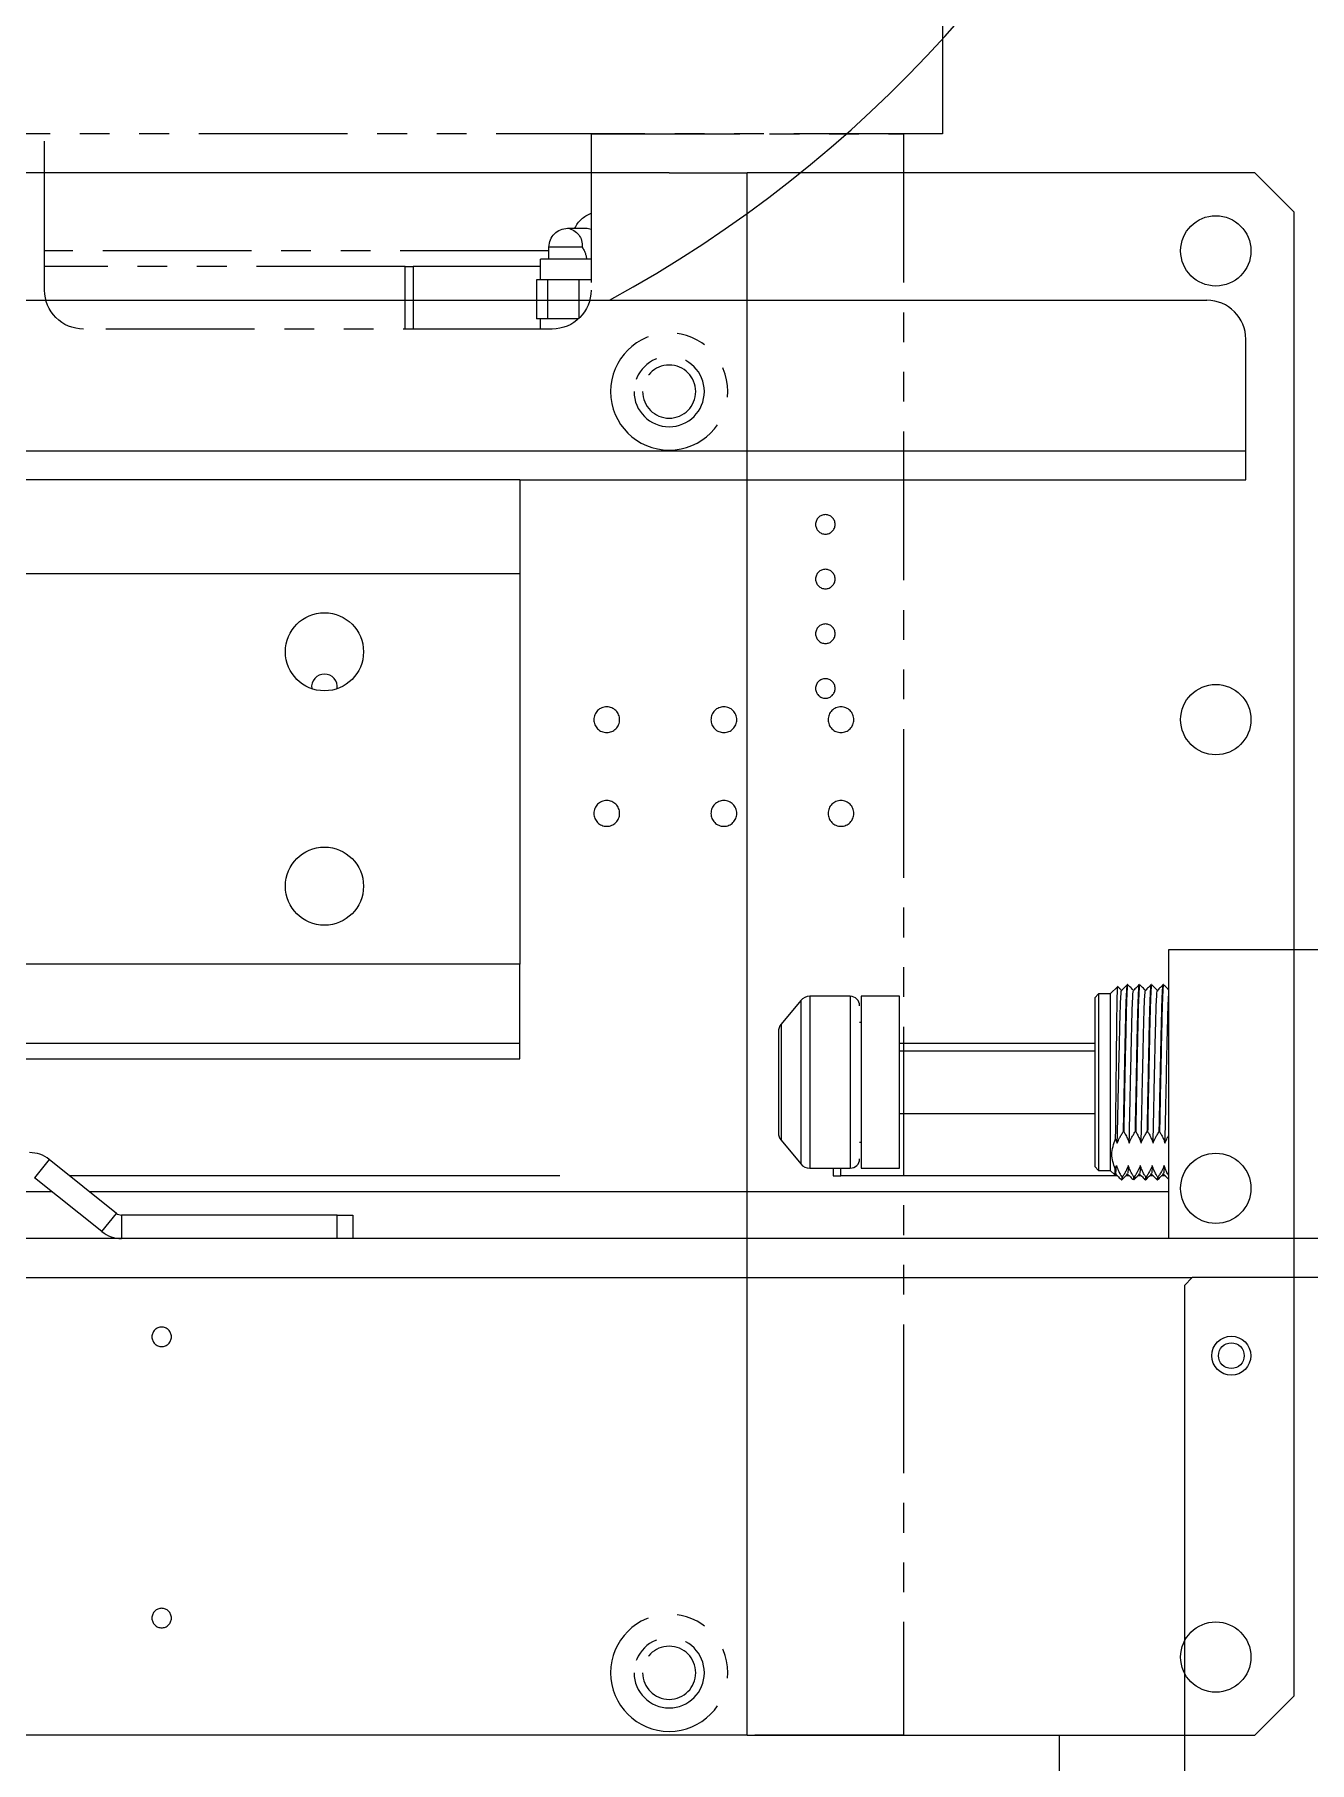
# Model space of a CAD drawing. Extents: x 500 to 100500, y -14500 to 21140.
# Drawn here: x 8665.2 to 8828.5, y -6521.5 to -6300.3 of the extents above; entities that cross this region are included whole.
import ezdxf

# ---------------------------------------------------------------- set-up
doc = ezdxf.new("R2010")
doc.units = 0
doc.linetypes.add('PHANTOM', pattern=[12.7, 6.35, -1.27, 1.27, -1.27, 1.27, -1.27])
doc.linetypes.add('SLD-Solid', pattern=[0])
doc.layers.get('0').update_dxf_attribs({"linetype": 'CONTINUOUS'})
doc.layers.add('D', color=7, linetype='CONTINUOUS')
doc.layers.add('MODEL', color=7, linetype='SLD-Solid', lineweight=15)

# ---------------------------------------------------------------- blocks, each defined once
blk = doc.blocks.new('KASDADS')
at = {"layer": 'MODEL', "color": 4}
for p, q in [((-51602.52, -66286.79, 21.36), (-51051.16, -66286.79, 21.36)), ((-51046.16, -66306.05, 21.36), (-51046.16, -66291.79, 21.36)), ((-51588.56, -66306.05, 21.36), (-51046.16, -66306.05, 21.36)), ((-51046.16, -66309.79, 21.36), (-51046.16, -66306.05, 21.36)), ((-51139.16, -66309.79, 21.36), (-51239.16, -66309.79, 21.36)), ((-51139.16, -66309.79, 21.36), (-51139.16, -66321.79, 21.36)), ((-51139.16, -66309.79, 21.36), (-51046.16, -66309.79, 21.36)), ((-51139.16, -66321.79, 21.36), (-51239.16, -66321.79, 21.36)), ((-51139.16, -66321.79, 21.36), (-51139.16, -66371.79, 21.36)), ((-51056.02, -66406.89, 21.36), (-51056.02, -66369.89, 21.36)), ((-51056.02, -66369.89, 21.36), (-51006.02, -66369.89, 21.36)), ((-51139.16, -66371.79, 21.36), (-51239.16, -66371.79, 21.36)), ((-51139.16, -66383.89, 21.36), (-51139.16, -66371.79, 21.36)), ((-51065.02, -66375.59, 21.36), (-51065.52, -66376.09, 21.36)), ((-51063.52, -66375.59, 21.36), (-51065.02, -66375.59, 21.36)), ((-51065.02, -66375.59, 21.36), (-51065.02, -66395.96, 21.36)), ((-51062.57, -66374.65, 21.36), (-51063.52, -66375.59, 21.36)), ((-51063.52, -66375.59, 21.36), (-51063.52, -66395.96, 21.36)), ((-51061.29, -66374.39, 21.36), (-51061.32, -66374.39, 21.36)), ((-51059.76, -66374.39, 21.36), (-51059.8, -66374.39, 21.36)), ((-51058.23, -66374.39, 21.36), (-51058.27, -66374.39, 21.36)), ((-51056.71, -66374.39, 21.36), (-51056.74, -66374.39, 21.36)), ((-51103.17, -66376.43, 21.36), (-51105.67, -66379.47, 21.36)), ((-51103.17, -66376.43, 21.36), (-51103.17, -66395.28, 21.36)), ((-51096.82, -66375.89, 21.36), (-51102.01, -66375.89, 21.36)), ((-51102.01, -66375.89, 21.36), (-51102.01, -66395.72, 21.36)), ((-51096.82, -66375.89, 21.36), (-51096.82, -66395.72, 21.36)), ((-51090.52, -66375.89, 21.36), (-51095.42, -66375.89, 21.36)), ((-51095.42, -66375.89, 21.36), (-51095.42, -66395.72, 21.36)), ((-51090.52, -66395.72, 21.36), (-51090.52, -66375.89, 21.36)), ((-51065.52, -66376.09, 21.36), (-51065.52, -66395.56, 21.36)), ((-51105.67, -66379.47, 21.36), (-51105.67, -66394.3, 21.36)), ((-51095.42, -66379.24, 21.36), (-51095.62, -66379.24, 21.36)), ((-51246.07, -66381.89, 21.36), (-51139.16, -66381.89, 21.36)), ((-51090.52, -66381.89, 21.36), (-51065.52, -66381.89, 21.36)), ((-51246.07, -66383.89, 21.36), (-51139.16, -66383.89, 21.36)), ((-51065.52, -66382.89, 21.36), (-51090.52, -66382.89, 21.36)), ((-51090.52, -66390.89, 21.36), (-51065.52, -66390.89, 21.36)), ((-51105.67, -66392.84, 21.36), (-51105.67, -66394.3, 21.36)), ((-51061.8, -66393.2, 21.36), (-51061.83, -66393.2, 21.36)), ((-51060.27, -66393.2, 21.36), (-51060.31, -66393.2, 21.36)), ((-51058.74, -66393.2, 21.36), (-51058.78, -66393.2, 21.36)), ((-51057.22, -66393.2, 21.36), (-51057.25, -66393.2, 21.36)), ((-51105.67, -66394.3, 21.36), (-51103.17, -66397.34, 21.36)), ((-51103.17, -66395.28, 21.36), (-51103.17, -66397.34, 21.36)), ((-51095.62, -66394.54, 21.36), (-51095.42, -66394.54, 21.36)), ((-51065.52, -66395.56, 21.36), (-51065.52, -66397.69, 21.36)), ((-51062.84, -66394.12, 21.36), (-51062.63, -66394.67, 21.36)), ((-51199.42, -66396.77, 21.36), (-51201.29, -66399.11, 21.36)), ((-51190.79, -66403.67, 21.36), (-51199.42, -66396.77, 21.36)), ((-51102.01, -66395.72, 21.36), (-51102.01, -66397.89, 21.36)), ((-51096.82, -66395.72, 21.36), (-51096.82, -66397.89, 21.36)), ((-51095.42, -66395.72, 21.36), (-51095.42, -66397.89, 21.36)), ((-51090.52, -66397.89, 21.36), (-51090.52, -66395.72, 21.36)), ((-51065.52, -66397.69, 21.36), (-51065.02, -66398.19, 21.36)), ((-51065.02, -66395.96, 21.36), (-51065.02, -66398.19, 21.36)), ((-51063.52, -66395.96, 21.36), (-51063.52, -66398.19, 21.36)), ((-51062.91, -66397.97, 21.36), (-51062.73, -66397.56, 21.36)), ((-51192.66, -66406.01, 21.36), (-51201.29, -66399.11, 21.36)), ((-51134.02, -66398.89, 21.36), (-51196.77, -66398.89, 21.36)), ((-51102.01, -66397.89, 21.36), (-51096.82, -66397.89, 21.36)), ((-51099.02, -66397.89, 21.36), (-51099.02, -66398.89, 21.36)), ((-51099.02, -66398.89, 21.36), (-51098.02, -66398.89, 21.36)), ((-51098.02, -66398.89, 21.36), (-51098.02, -66397.89, 21.36)), ((-51062.59, -66398.89, 21.36), (-51098.02, -66398.89, 21.36)), ((-51095.42, -66397.89, 21.36), (-51090.52, -66397.89, 21.36)), ((-51065.02, -66398.19, 21.36), (-51063.52, -66398.19, 21.36)), ((-51063.52, -66398.19, 21.36), (-51063, -66398.71, 21.36)), ((-51062.09, -66399.39, 21.36), (-51062.05, -66399.39, 21.36)), ((-51062.03, -66399.04, 21.36), (-51062, -66399.04, 21.36)), ((-51061.06, -66398.89, 21.36), (-51061.55, -66398.89, 21.36)), ((-51060.56, -66399.39, 21.36), (-51060.53, -66399.39, 21.36)), ((-51060.51, -66399.04, 21.36), (-51060.47, -66399.04, 21.36)), ((-51059.53, -66398.89, 21.36), (-51060.03, -66398.89, 21.36)), ((-51059.03, -66399.39, 21.36), (-51059, -66399.39, 21.36)), ((-51058.98, -66399.04, 21.36), (-51058.94, -66399.04, 21.36)), ((-51058, -66398.89, 21.36), (-51058.5, -66398.89, 21.36)), ((-51057.5, -66399.39, 21.36), (-51057.47, -66399.39, 21.36)), ((-51057.45, -66399.04, 21.36), (-51057.42, -66399.04, 21.36)), ((-51056.47, -66398.89, 21.36), (-51056.97, -66398.89, 21.36)), ((-51264.27, -66400.89, 21.36), (-51199.07, -66400.89, 21.36)), ((-51194.27, -66400.89, 21.36), (-51056.02, -66400.89, 21.36)), ((-51192.66, -66406.01, 21.36), (-51190.79, -66403.67, 21.36)), ((-51190.17, -66403.89, 21.36), (-51190.17, -66406.89, 21.36)), ((-51162.52, -66403.89, 21.36), (-51190.17, -66403.89, 21.36)), ((-51162.52, -66406.89, 21.36), (-51162.52, -66403.89, 21.36)), ((-51162.52, -66403.89, 21.36), (-51160.52, -66403.89, 21.36)), ((-51160.52, -66403.89, 21.36), (-51160.52, -66406.89, 21.36)), ((-51033.02, -66406.89, 21.36), (-51607.52, -66406.89, 21.36)), ((-51607.52, -66411.89, 21.36), (-51053.02, -66411.89, 21.36)), ((-51053.02, -66411.89, 21.36), (-51054.02, -66412.89, 21.36)), ((-51054.02, -66412.89, 21.36), (-51054.02, -66550.89, 21.36)), ((-51023.02, -66411.89, 21.36), (-51053.02, -66411.89, 21.36))]:
    blk.add_line(p, q, dxfattribs=at)
for centre, radius in [((-51164.16, -66331.79, 21.36), 5), ((-51164.16, -66361.79, 21.36), 5), ((-51048.02, -66421.89, 21.36), 2.5), ((-51048.02, -66421.89, 21.36), 1.65)]:
    blk.add_circle(centre, radius, dxfattribs=at)
for centre, radius, start, end in [((-51206.16, -66142.79, 21.36), 164, 298.5921, 90), ((-51051.16, -66291.79, 21.36), 5, 0, 90), ((-51164.16, -66336.29, 21.36), 1.65, 90, 187.8472), ((-51164.16, -66336.29, 21.36), 1.65, 352.1528, 90), ((-51102.01, -66377.39, 21.36), 1.5, 90, 140.4774), ((-51096.82, -66377.09, 21.36), 1.2, 0, 90), ((-51104.52, -66380.43, 21.36), 1.5, 140.4774, 180), ((-51104.52, -66393.35, 21.36), 1.5, 180, 219.5226), ((-51201.92, -66399.89, 21.36), 4, 51.3402, 90), ((-51102.01, -66396.39, 21.36), 1.5, 219.5226, 270), ((-51096.82, -66396.69, 21.36), 1.2, 270, 0), ((-51190.17, -66402.89, 21.36), 1, 231.3402, 270), ((-51190.17, -66402.89, 21.36), 4, 231.3402, 270)]:
    blk.add_arc(centre, radius, start, end, dxfattribs=at)
for points, knots in [([(-51062.84, -66394.12, 21.36), (-51062.83, -66393.48, 21.36), (-51062.81, -66392.3, 21.36), (-51062.8, -66390.31, 21.36), (-51062.77, -66387.66, 21.36), (-51062.74, -66384.9, 21.36), (-51062.71, -66382.3, 21.36), (-51062.68, -66379.86, 21.36), (-51062.66, -66377.77, 21.36), (-51062.63, -66376.22, 21.36), (-51062.61, -66375.33, 21.36), (-51062.59, -66374.83, 21.36), (-51062.57, -66374.55, 21.36), (-51062.57, -66374.65, 21.36), (-51062.57, -66374.65, 21.36)], [0, 0, 0, 0, 0.085848, 0.160418, 0.237147, 0.388072, 0.462838, 0.539773, 0.690907, 0.76626, 0.843787, 0.919342, 0.997088, 1, 1, 1, 1]), ([(-51062.63, -66394.67, 21.36), (-51062.61, -66393.75, 21.36), (-51062.56, -66391.9, 21.36), (-51062.49, -66388.5, 21.36), (-51062.42, -66385.04, 21.36), (-51062.34, -66381.8, 21.36), (-51062.28, -66379.05, 21.36), (-51062.21, -66376.87, 21.36), (-51062.15, -66375.58, 21.36), (-51062.1, -66375.07, 21.36), (-51062.07, -66375.17, 21.36), (-51062.07, -66375.19, 21.36)], [0, 0, 0, 0, 0.1276635, 0.25426, 0.3856364, 0.5089841, 0.6275409, 0.7490891, 0.8735063, 0.9800091, 1, 1, 1, 1]), ([(-51062.06, -66375.15, 21.36), (-51062.15, -66375.06, 21.36), (-51062.33, -66374.88, 21.36), (-51062.5, -66374.7, 21.36), (-51062.59, -66374.61, 21.36)], [0, 0, 0, 0, 0.4999705, 1, 1, 1, 1]), ([(-51061.32, -66374.39, 21.36), (-51061.45, -66374.51, 21.36), (-51061.7, -66374.76, 21.36), (-51061.95, -66375.01, 21.36), (-51062.07, -66375.14, 21.36)], [0, 0, 0, 0, 0.5000013, 1, 1, 1, 1]), ([(-51061.83, -66393.2, 21.36), (-51061.82, -66392.51, 21.36), (-51061.79, -66391.21, 21.36), (-51061.75, -66389.09, 21.36), (-51061.71, -66387, 21.36), (-51061.67, -66384.88, 21.36), (-51061.63, -66382.83, 21.36), (-51061.58, -66380.89, 21.36), (-51061.55, -66379.13, 21.36), (-51061.51, -66377.57, 21.36), (-51061.47, -66376.3, 21.36), (-51061.42, -66375.31, 21.36), (-51061.38, -66374.67, 21.36), (-51061.35, -66374.38, 21.36), (-51061.33, -66374.42, 21.36), (-51061.32, -66374.43, 21.36)], [0, 0, 0, 0, 0.087763, 0.166968, 0.248469, 0.327676, 0.409179, 0.488389, 0.569897, 0.649102, 0.730604, 0.809809, 0.891311, 0.970522, 1, 1, 1, 1]), ([(-51061.29, -66374.43, 21.36), (-51061.3, -66374.43, 21.36), (-51061.32, -66374.43, 21.36), (-51061.36, -66374.84, 21.36), (-51061.4, -66375.59, 21.36), (-51061.45, -66376.68, 21.36), (-51061.49, -66378.05, 21.36), (-51061.52, -66379.67, 21.36), (-51061.56, -66381.51, 21.36), (-51061.61, -66383.48, 21.36), (-51061.65, -66385.57, 21.36), (-51061.69, -66387.67, 21.36), (-51061.73, -66389.78, 21.36), (-51061.77, -66391.63, 21.36), (-51061.79, -66392.73, 21.36), (-51061.8, -66393.2, 21.36)], [0, 0, 0, 0, 0.05436, 0.135856, 0.215056, 0.296553, 0.375757, 0.457259, 0.536458, 0.617953, 0.697153, 0.778649, 0.857853, 0.939355, 1, 1, 1, 1]), ([(-51060.53, -66375.15, 21.36), (-51060.66, -66375.02, 21.36), (-51060.91, -66374.77, 21.36), (-51061.16, -66374.52, 21.36), (-51061.28, -66374.4, 21.36)], [0, 0, 0, 0, 0.499978, 1, 1, 1, 1]), ([(-51061.1, -66394.67, 21.36), (-51061.08, -66394.07, 21.36), (-51061.05, -66392.62, 21.36), (-51060.99, -66389.86, 21.36), (-51060.92, -66386.57, 21.36), (-51060.85, -66383.27, 21.36), (-51060.78, -66380.29, 21.36), (-51060.72, -66377.82, 21.36), (-51060.65, -66376.06, 21.36), (-51060.59, -66375.17, 21.36), (-51060.55, -66375.23, 21.36), (-51060.54, -66375.25, 21.36)], [0, 0, 0, 0, 0.085686, 0.203934, 0.326686, 0.450991, 0.571947, 0.690806, 0.814417, 0.938324, 1, 1, 1, 1]), ([(-51059.79, -66374.39, 21.36), (-51059.92, -66374.51, 21.36), (-51060.17, -66374.76, 21.36), (-51060.42, -66375.01, 21.36), (-51060.54, -66375.14, 21.36)], [0, 0, 0, 0, 0.500021, 1, 1, 1, 1]), ([(-51060.31, -66393.2, 21.36), (-51060.29, -66392.51, 21.36), (-51060.27, -66391.21, 21.36), (-51060.22, -66389.09, 21.36), (-51060.18, -66387, 21.36), (-51060.14, -66384.88, 21.36), (-51060.1, -66382.83, 21.36), (-51060.06, -66380.89, 21.36), (-51060.02, -66379.13, 21.36), (-51059.98, -66377.57, 21.36), (-51059.94, -66376.3, 21.36), (-51059.89, -66375.31, 21.36), (-51059.85, -66374.67, 21.36), (-51059.82, -66374.38, 21.36), (-51059.8, -66374.42, 21.36), (-51059.8, -66374.43, 21.36)], [0, 0, 0, 0, 0.087668, 0.166786, 0.248199, 0.327319, 0.408733, 0.487857, 0.569276, 0.648395, 0.729808, 0.808928, 0.890341, 0.969465, 1, 1, 1, 1]), ([(-51059.76, -66374.43, 21.36), (-51059.77, -66374.43, 21.36), (-51059.79, -66374.43, 21.36), (-51059.83, -66374.84, 21.36), (-51059.87, -66375.59, 21.36), (-51059.92, -66376.68, 21.36), (-51059.96, -66378.05, 21.36), (-51060, -66379.67, 21.36), (-51060.04, -66381.51, 21.36), (-51060.08, -66383.48, 21.36), (-51060.12, -66385.57, 21.36), (-51060.16, -66387.67, 21.36), (-51060.2, -66389.78, 21.36), (-51060.24, -66391.63, 21.36), (-51060.26, -66392.73, 21.36), (-51060.27, -66393.2, 21.36)], [0, 0, 0, 0, 0.05436, 0.135856, 0.215056, 0.296553, 0.375757, 0.457259, 0.536458, 0.617953, 0.697153, 0.778649, 0.857853, 0.939355, 1, 1, 1, 1]), ([(-51059.01, -66375.15, 21.36), (-51059.13, -66375.02, 21.36), (-51059.38, -66374.77, 21.36), (-51059.63, -66374.52, 21.36), (-51059.75, -66374.4, 21.36)], [0, 0, 0, 0, 0.500018, 1, 1, 1, 1]), ([(-51059.57, -66394.67, 21.36), (-51059.55, -66393.9, 21.36), (-51059.51, -66392.36, 21.36), (-51059.46, -66389.6, 21.36), (-51059.39, -66386.67, 21.36), (-51059.33, -66383.72, 21.36), (-51059.27, -66381.01, 21.36), (-51059.22, -66378.68, 21.36), (-51059.15, -66376.81, 21.36), (-51059.09, -66375.61, 21.36), (-51059.04, -66375.08, 21.36), (-51059.02, -66375.18, 21.36), (-51059.01, -66375.2, 21.36)], [0, 0, 0, 0, 0.108414, 0.213609, 0.322879, 0.433501, 0.541995, 0.646934, 0.755475, 0.866102, 0.975334, 1, 1, 1, 1]), ([(-51058.27, -66374.39, 21.36), (-51058.39, -66374.51, 21.36), (-51058.64, -66374.76, 21.36), (-51058.89, -66375.01, 21.36), (-51059.01, -66375.14, 21.36)], [0, 0, 0, 0, 0.5000013, 1, 1, 1, 1]), ([(-51058.78, -66393.2, 21.36), (-51058.76, -66392.51, 21.36), (-51058.74, -66391.21, 21.36), (-51058.7, -66389.09, 21.36), (-51058.65, -66387, 21.36), (-51058.61, -66384.88, 21.36), (-51058.57, -66382.83, 21.36), (-51058.53, -66380.89, 21.36), (-51058.49, -66379.13, 21.36), (-51058.45, -66377.57, 21.36), (-51058.41, -66376.3, 21.36), (-51058.37, -66375.31, 21.36), (-51058.32, -66374.67, 21.36), (-51058.29, -66374.38, 21.36), (-51058.27, -66374.42, 21.36), (-51058.27, -66374.43, 21.36)], [0, 0, 0, 0, 0.087763, 0.166968, 0.248469, 0.327676, 0.409179, 0.488389, 0.569897, 0.649102, 0.730604, 0.809809, 0.891311, 0.970522, 1, 1, 1, 1]), ([(-51058.23, -66374.43, 21.36), (-51058.24, -66374.43, 21.36), (-51058.26, -66374.43, 21.36), (-51058.3, -66374.84, 21.36), (-51058.35, -66375.59, 21.36), (-51058.39, -66376.68, 21.36), (-51058.43, -66378.05, 21.36), (-51058.47, -66379.67, 21.36), (-51058.51, -66381.51, 21.36), (-51058.55, -66383.48, 21.36), (-51058.59, -66385.57, 21.36), (-51058.63, -66387.67, 21.36), (-51058.68, -66389.78, 21.36), (-51058.71, -66391.63, 21.36), (-51058.73, -66392.73, 21.36), (-51058.74, -66393.2, 21.36)], [0, 0, 0, 0, 0.05436, 0.135856, 0.215056, 0.296553, 0.375757, 0.457259, 0.536458, 0.617953, 0.697153, 0.778649, 0.857853, 0.939355, 1, 1, 1, 1]), ([(-51057.48, -66375.15, 21.36), (-51057.6, -66375.02, 21.36), (-51057.85, -66374.77, 21.36), (-51058.1, -66374.52, 21.36), (-51058.22, -66374.4, 21.36)], [0, 0, 0, 0, 0.499998, 1, 1, 1, 1]), ([(-51058.04, -66394.67, 21.36), (-51058.02, -66393.71, 21.36), (-51057.97, -66391.78, 21.36), (-51057.9, -66388.21, 21.36), (-51057.83, -66384.77, 21.36), (-51057.76, -66381.75, 21.36), (-51057.7, -66379.3, 21.36), (-51057.64, -66377.28, 21.36), (-51057.58, -66375.84, 21.36), (-51057.52, -66375.12, 21.36), (-51057.49, -66375.21, 21.36), (-51057.49, -66375.23, 21.36)], [0, 0, 0, 0, 0.132728, 0.264912, 0.401832, 0.511335, 0.616741, 0.724154, 0.8346, 0.954668, 1, 1, 1, 1]), ([(-51056.74, -66374.39, 21.36), (-51056.86, -66374.51, 21.36), (-51057.11, -66374.76, 21.36), (-51057.36, -66375.01, 21.36), (-51057.49, -66375.14, 21.36)], [0, 0, 0, 0, 0.5000013, 1, 1, 1, 1]), ([(-51057.25, -66393.2, 21.36), (-51057.24, -66392.51, 21.36), (-51057.21, -66391.21, 21.36), (-51057.17, -66389.09, 21.36), (-51057.13, -66387, 21.36), (-51057.08, -66384.88, 21.36), (-51057.04, -66382.83, 21.36), (-51057, -66380.89, 21.36), (-51056.96, -66379.13, 21.36), (-51056.92, -66377.57, 21.36), (-51056.88, -66376.3, 21.36), (-51056.84, -66375.31, 21.36), (-51056.79, -66374.67, 21.36), (-51056.76, -66374.38, 21.36), (-51056.74, -66374.42, 21.36), (-51056.74, -66374.43, 21.36)], [0, 0, 0, 0, 0.087763, 0.166968, 0.248469, 0.327676, 0.409179, 0.488389, 0.569897, 0.649102, 0.730604, 0.809809, 0.891311, 0.970522, 1, 1, 1, 1]), ([(-51056.71, -66374.43, 21.36), (-51056.71, -66374.43, 21.36), (-51056.74, -66374.43, 21.36), (-51056.77, -66374.84, 21.36), (-51056.82, -66375.59, 21.36), (-51056.86, -66376.68, 21.36), (-51056.9, -66378.05, 21.36), (-51056.94, -66379.67, 21.36), (-51056.98, -66381.51, 21.36), (-51057.02, -66383.48, 21.36), (-51057.06, -66385.57, 21.36), (-51057.11, -66387.67, 21.36), (-51057.15, -66389.78, 21.36), (-51057.18, -66391.63, 21.36), (-51057.21, -66392.73, 21.36), (-51057.22, -66393.2, 21.36)], [0, 0, 0, 0, 0.05436, 0.135856, 0.215056, 0.296553, 0.375757, 0.457259, 0.536458, 0.617953, 0.697153, 0.778649, 0.857853, 0.939355, 1, 1, 1, 1]), ([(-51056.02, -66375.08, 21.36), (-51056.12, -66374.98, 21.36), (-51056.34, -66374.75, 21.36), (-51056.57, -66374.52, 21.36), (-51056.7, -66374.4, 21.36)], [0, 0, 0, 0, 0.450209, 1, 1, 1, 1]), ([(-51056.52, -66394.67, 21.36), (-51056.49, -66393.72, 21.36), (-51056.44, -66391.83, 21.36), (-51056.37, -66388.23, 21.36), (-51056.29, -66384.4, 21.36), (-51056.21, -66380.71, 21.36), (-51056.13, -66377.77, 21.36), (-51056.07, -66375.99, 21.36), (-51056.03, -66375.7, 21.36), (-51056.02, -66375.62, 21.36)], [0, 0, 0, 0, 0.145829, 0.290789, 0.454976, 0.616581, 0.773782, 0.937531, 1, 1, 1, 1]), ([(-51106.02, -66380.46, 21.36), (-51106.02, -66380.46, 21.36), (-51106.02, -66380.46, 21.36), (-51106.02, -66380.79, 21.36), (-51106.02, -66381.52, 21.36), (-51106.02, -66382.94, 21.36), (-51106.02, -66384.83, 21.36), (-51106.02, -66386.51, 21.36), (-51106.02, -66387.84, 21.36), (-51106.02, -66389.12, 21.36), (-51106.02, -66390.67, 21.36), (-51106.02, -66391.52, 21.36), (-51106.02, -66392.07, 21.36), (-51106.02, -66392.07, 21.36), (-51106.02, -66392.07, 21.36), (-51106.02, -66392.07, 21.36), (-51106.02, -66392.5, 21.36), (-51106.02, -66392.93, 21.36), (-51106.02, -66393.36, 21.36)], [0, 0, 0, 0, 0.05855, 0.141172, 0.222076, 0.372367, 0.522658, 0.603562, 0.686184, 0.768805, 0.84971, 1, 1, 1, 1, 1, 1, 1.115818, 1.115818, 1.115818, 1.115818]), ([(-51062.63, -66394.67, 21.36), (-51062.54, -66394.45, 21.36), (-51062.38, -66394.09, 21.36), (-51062.1, -66393.6, 21.36), (-51061.92, -66393.33, 21.36), (-51061.83, -66393.2, 21.36)], [0, 0, 0, 0, 0.440717, 0.720093, 1, 1, 1, 1]), ([(-51061.8, -66393.2, 21.36), (-51061.74, -66393.3, 21.36), (-51061.56, -66393.6, 21.36), (-51061.31, -66394.09, 21.36), (-51061.17, -66394.48, 21.36), (-51061.1, -66394.67, 21.36)], [0, 0, 0, 0, 0.2225185, 0.6103274, 1, 1, 1, 1]), ([(-51061.1, -66394.67, 21.36), (-51061.01, -66394.45, 21.36), (-51060.85, -66394.09, 21.36), (-51060.57, -66393.6, 21.36), (-51060.4, -66393.33, 21.36), (-51060.31, -66393.2, 21.36)], [0, 0, 0, 0, 0.44071, 0.720093, 1, 1, 1, 1]), ([(-51060.27, -66393.2, 21.36), (-51060.21, -66393.3, 21.36), (-51060.03, -66393.6, 21.36), (-51059.78, -66394.09, 21.36), (-51059.64, -66394.48, 21.36), (-51059.57, -66394.67, 21.36)], [0, 0, 0, 0, 0.22252, 0.61033, 1, 1, 1, 1]), ([(-51059.57, -66394.67, 21.36), (-51059.48, -66394.45, 21.36), (-51059.33, -66394.09, 21.36), (-51059.05, -66393.6, 21.36), (-51058.87, -66393.33, 21.36), (-51058.78, -66393.2, 21.36)], [0, 0, 0, 0, 0.440717, 0.720101, 1, 1, 1, 1]), ([(-51058.74, -66393.2, 21.36), (-51058.68, -66393.3, 21.36), (-51058.5, -66393.6, 21.36), (-51058.25, -66394.09, 21.36), (-51058.11, -66394.48, 21.36), (-51058.04, -66394.67, 21.36)], [0, 0, 0, 0, 0.2225185, 0.6103274, 1, 1, 1, 1]), ([(-51058.04, -66394.67, 21.36), (-51057.95, -66394.45, 21.36), (-51057.8, -66394.09, 21.36), (-51057.52, -66393.6, 21.36), (-51057.34, -66393.33, 21.36), (-51057.25, -66393.2, 21.36)], [0, 0, 0, 0, 0.440717, 0.720093, 1, 1, 1, 1]), ([(-51057.22, -66393.2, 21.36), (-51057.15, -66393.3, 21.36), (-51056.97, -66393.6, 21.36), (-51056.72, -66394.09, 21.36), (-51056.58, -66394.48, 21.36), (-51056.52, -66394.67, 21.36)], [0, 0, 0, 0, 0.2225185, 0.6103274, 1, 1, 1, 1]), ([(-51062.91, -66397.97, 21.36), (-51063.11, -66397.35, 21.36), (-51063.54, -66396.07, 21.36), (-51063.08, -66394.78, 21.36), (-51062.84, -66394.12, 21.36)], [0, 0, 0, 0, 0.47992, 1, 1, 1, 1]), ([(-51056.52, -66394.67, 21.36), (-51056.42, -66394.45, 21.36), (-51056.28, -66394.11, 21.36), (-51056.09, -66393.78, 21.36), (-51056.02, -66393.66, 21.36)], [0, 0, 0, 0, 0.6473407, 1, 1, 1, 1]), ([(-51062.83, -66398.52, 21.36), (-51062.82, -66398.54, 21.36), (-51062.79, -66398.64, 21.36), (-51062.76, -66398.04, 21.36), (-51062.73, -66397.56, 21.36)], [0, 0, 0, 0, 0.210853, 1, 1, 1, 1]), ([(-51062.73, -66397.56, 21.36), (-51062.65, -66397.79, 21.36), (-51062.53, -66398.15, 21.36), (-51062.28, -66398.64, 21.36), (-51062.11, -66398.91, 21.36), (-51062.03, -66399.04, 21.36)], [0, 0, 0, 0, 0.445397, 0.722408, 1, 1, 1, 1]), ([(-51061.21, -66397.56, 21.36), (-51061.3, -66397.79, 21.36), (-51061.45, -66398.15, 21.36), (-51061.73, -66398.64, 21.36), (-51061.91, -66398.91, 21.36), (-51062, -66399.04, 21.36)], [0, 0, 0, 0, 0.440713, 0.720094, 1, 1, 1, 1]), ([(-51061.21, -66397.56, 21.36), (-51061.23, -66397.94, 21.36), (-51061.26, -66398.53, 21.36), (-51061.29, -66398.54, 21.36), (-51061.3, -66398.54, 21.36)], [0, 0, 0, 0, 0.651348, 1, 1, 1, 1]), ([(-51060.51, -66399.04, 21.36), (-51060.57, -66398.93, 21.36), (-51060.75, -66398.64, 21.36), (-51061, -66398.15, 21.36), (-51061.14, -66397.76, 21.36), (-51061.21, -66397.56, 21.36)], [0, 0, 0, 0, 0.222517, 0.610331, 1, 1, 1, 1]), ([(-51059.68, -66397.56, 21.36), (-51059.77, -66397.79, 21.36), (-51059.92, -66398.15, 21.36), (-51060.2, -66398.64, 21.36), (-51060.38, -66398.91, 21.36), (-51060.47, -66399.04, 21.36)], [0, 0, 0, 0, 0.440716, 0.720092, 1, 1, 1, 1]), ([(-51059.68, -66397.56, 21.36), (-51059.68, -66397.7, 21.36), (-51059.71, -66398.2, 21.36), (-51059.74, -66398.63, 21.36), (-51059.77, -66398.58, 21.36), (-51059.77, -66398.57, 21.36)], [0, 0, 0, 0, 0.22593, 0.846283, 1, 1, 1, 1]), ([(-51058.98, -66399.04, 21.36), (-51059.04, -66398.93, 21.36), (-51059.22, -66398.64, 21.36), (-51059.47, -66398.15, 21.36), (-51059.61, -66397.76, 21.36), (-51059.68, -66397.56, 21.36)], [0, 0, 0, 0, 0.222515, 0.610328, 1, 1, 1, 1]), ([(-51058.15, -66397.56, 21.36), (-51058.24, -66397.79, 21.36), (-51058.4, -66398.15, 21.36), (-51058.68, -66398.64, 21.36), (-51058.85, -66398.91, 21.36), (-51058.94, -66399.04, 21.36)], [0, 0, 0, 0, 0.440716, 0.720092, 1, 1, 1, 1]), ([(-51058.15, -66397.56, 21.36), (-51058.17, -66398.07, 21.36), (-51058.21, -66398.68, 21.36), (-51058.24, -66398.55, 21.36), (-51058.24, -66398.53, 21.36)], [0, 0, 0, 0, 0.825671, 1, 1, 1, 1]), ([(-51057.45, -66399.04, 21.36), (-51057.51, -66398.93, 21.36), (-51057.69, -66398.64, 21.36), (-51057.94, -66398.15, 21.36), (-51058.08, -66397.76, 21.36), (-51058.15, -66397.56, 21.36)], [0, 0, 0, 0, 0.222509, 0.610325, 1, 1, 1, 1]), ([(-51056.62, -66397.56, 21.36), (-51056.71, -66397.79, 21.36), (-51056.87, -66398.15, 21.36), (-51057.15, -66398.64, 21.36), (-51057.33, -66398.91, 21.36), (-51057.42, -66399.04, 21.36)], [0, 0, 0, 0, 0.440713, 0.720094, 1, 1, 1, 1]), ([(-51056.62, -66397.56, 21.36), (-51056.65, -66398.04, 21.36), (-51056.68, -66398.65, 21.36), (-51056.71, -66398.54, 21.36), (-51056.71, -66398.51, 21.36)], [0, 0, 0, 0, 0.786662, 1, 1, 1, 1]), ([(-51056.02, -66398.88, 21.36), (-51056.05, -66398.83, 21.36), (-51056.19, -66398.59, 21.36), (-51056.41, -66398.15, 21.36), (-51056.55, -66397.76, 21.36), (-51056.62, -66397.56, 21.36)], [0, 0, 0, 0, 0.125799, 0.561857, 1, 1, 1, 1]), ([(-51062.99, -66398.79, 21.36), (-51062.96, -66398.77, 21.36), (-51062.91, -66398.71, 21.36), (-51062.85, -66398.66, 21.36), (-51062.83, -66398.63, 21.36)], [0, 0, 0, 0, 0.499999, 1, 1, 1, 1]), ([(-51062.95, -66398.66, 21.36), (-51062.94, -66398.64, 21.36), (-51062.92, -66398.61, 21.36), (-51062.91, -66398.1, 21.36), (-51062.91, -66397.97, 21.36)], [0, 0, 0, 0, 0.729273, 1, 1, 1, 1]), ([(-51062.83, -66398.64, 21.36), (-51062.71, -66398.77, 21.36), (-51062.46, -66399.02, 21.36), (-51062.21, -66399.26, 21.36), (-51062.09, -66399.39, 21.36)], [0, 0, 0, 0, 0.499999, 1, 1, 1, 1]), ([(-51062.03, -66399.04, 21.36), (-51062.05, -66399.2, 21.36), (-51062.07, -66399.41, 21.36), (-51062.08, -66399.36, 21.36), (-51062.09, -66399.35, 21.36)], [0, 0, 0, 0, 0.787828, 1, 1, 1, 1]), ([(-51062.05, -66399.38, 21.36), (-51061.92, -66399.26, 21.36), (-51061.67, -66399.01, 21.36), (-51061.42, -66398.76, 21.36), (-51061.3, -66398.63, 21.36)], [0, 0, 0, 0, 0.499977, 1, 1, 1, 1]), ([(-51062, -66399.04, 21.36), (-51062.01, -66399.21, 21.36), (-51062.03, -66399.4, 21.36), (-51062.04, -66399.37, 21.36), (-51062.05, -66399.37, 21.36)], [0, 0, 0, 0, 0.930782, 1, 1, 1, 1]), ([(-51061.31, -66398.64, 21.36), (-51061.18, -66398.77, 21.36), (-51060.93, -66399.02, 21.36), (-51060.68, -66399.26, 21.36), (-51060.56, -66399.39, 21.36)], [0, 0, 0, 0, 0.4999987, 1, 1, 1, 1]), ([(-51060.56, -66399.35, 21.36), (-51060.55, -66399.35, 21.36), (-51060.53, -66399.36, 21.36), (-51060.52, -66399.15, 21.36), (-51060.51, -66399.04, 21.36)], [0, 0, 0, 0, 0.456497, 1, 1, 1, 1]), ([(-51060.52, -66399.38, 21.36), (-51060.39, -66399.26, 21.36), (-51060.14, -66399.01, 21.36), (-51059.89, -66398.76, 21.36), (-51059.77, -66398.63, 21.36)], [0, 0, 0, 0, 0.499997, 1, 1, 1, 1]), ([(-51060.47, -66399.04, 21.36), (-51060.49, -66399.21, 21.36), (-51060.5, -66399.4, 21.36), (-51060.52, -66399.37, 21.36), (-51060.52, -66399.37, 21.36)], [0, 0, 0, 0, 0.930782, 1, 1, 1, 1]), ([(-51059.78, -66398.64, 21.36), (-51059.65, -66398.77, 21.36), (-51059.4, -66399.02, 21.36), (-51059.16, -66399.26, 21.36), (-51059.03, -66399.39, 21.36)], [0, 0, 0, 0, 0.4999987, 1, 1, 1, 1]), ([(-51059.03, -66399.35, 21.36), (-51059.02, -66399.35, 21.36), (-51059, -66399.36, 21.36), (-51058.99, -66399.15, 21.36), (-51058.98, -66399.04, 21.36)], [0, 0, 0, 0, 0.4564963, 1, 1, 1, 1]), ([(-51058.99, -66399.38, 21.36), (-51058.86, -66399.26, 21.36), (-51058.61, -66399.01, 21.36), (-51058.37, -66398.76, 21.36), (-51058.24, -66398.63, 21.36)], [0, 0, 0, 0, 0.500017, 1, 1, 1, 1]), ([(-51058.94, -66399.04, 21.36), (-51058.96, -66399.21, 21.36), (-51058.97, -66399.4, 21.36), (-51058.99, -66399.37, 21.36), (-51058.99, -66399.37, 21.36)], [0, 0, 0, 0, 0.930782, 1, 1, 1, 1]), ([(-51058.25, -66398.64, 21.36), (-51058.13, -66398.77, 21.36), (-51057.88, -66399.02, 21.36), (-51057.63, -66399.26, 21.36), (-51057.5, -66399.39, 21.36)], [0, 0, 0, 0, 0.4999987, 1, 1, 1, 1]), ([(-51057.5, -66399.35, 21.36), (-51057.49, -66399.35, 21.36), (-51057.48, -66399.36, 21.36), (-51057.46, -66399.15, 21.36), (-51057.45, -66399.04, 21.36)], [0, 0, 0, 0, 0.456497, 1, 1, 1, 1]), ([(-51057.42, -66399.04, 21.36), (-51057.43, -66399.2, 21.36), (-51057.45, -66399.41, 21.36), (-51057.47, -66399.36, 21.36), (-51057.47, -66399.35, 21.36)], [0, 0, 0, 0, 0.7794048, 1, 1, 1, 1]), ([(-51057.46, -66399.38, 21.36), (-51057.34, -66399.26, 21.36), (-51057.09, -66399.01, 21.36), (-51056.84, -66398.76, 21.36), (-51056.71, -66398.63, 21.36)], [0, 0, 0, 0, 0.499977, 1, 1, 1, 1]), ([(-51056.72, -66398.64, 21.36), (-51056.6, -66398.77, 21.36), (-51056.36, -66399, 21.36), (-51056.13, -66399.24, 21.36), (-51056.02, -66399.35, 21.36)], [0, 0, 0, 0, 0.529878, 1, 1, 1, 1])]:
    blk.add_open_spline(points, degree=3, knots=knots, dxfattribs=at)
blk = doc.blocks.new('KA$C100bd9fb')
at = {"color": 60, "linetype": 'PHANTOM', "lineweight": 18, "ltscale": 3}
for p, q in [((20, 220, 21.36), (20, 205, 21.36)), ((20, 205, 21.36), (430, 205, 21.36)), ((25, 205, 21.36), (25, 0, 21.36)), ((65, 205, 21.36), (25, 205, 21.36)), ((65, 205, 21.36), (65, 185, 21.36)), ((135, 185, 21.36), (135, 205, 21.36)), ((165, 205, 21.36), (135, 205, 21.36)), ((65.51, 192.9, 21.36), (65, 192.81, 21.36)), ((68, 192.9, 21.36), (65.51, 192.9, 21.36)), ((66.15, 190.5, 21.36), (70.4, 190.5, 21.36)), ((70.4, 188.93, 21.36), (70.4, 190.5, 21.36)), ((65, 188.93, 21.36), (71.5, 188.93, 21.36)), ((70.4, 190, 21.36), (135, 190, 21.36)), ((71.5, 186.3, 21.36), (71.5, 188.93, 21.36)), ((65, 186.3, 21.36), (65.3, 186.3, 21.36)), ((65.3, 186.3, 21.36), (66.59, 186.3, 21.36)), ((66.59, 186.3, 21.36), (66.59, 181.34, 21.36)), ((66.59, 186.3, 21.36), (68.58, 186.3, 21.36)), ((68.58, 186.3, 21.36), (70.58, 186.3, 21.36)), ((70.58, 186.3, 21.36), (70.58, 181.3, 21.36)), ((70.58, 186.3, 21.36), (71.28, 186.3, 21.36)), ((71.28, 186.3, 21.36), (71.99, 186.3, 21.36)), ((71.5, 188, 21.36), (87.81, 188, 21.36)), ((71.99, 186.3, 21.36), (71.99, 181.3, 21.36)), ((87.81, 188, 21.36), (87.81, 180, 21.36)), ((88.81, 188, 21.36), (87.81, 188, 21.36)), ((88.81, 180, 21.36), (88.81, 188, 21.36)), ((88.81, 188, 21.36), (135, 188, 21.36)), ((66.64, 181.3, 21.36), (68.58, 181.3, 21.36)), ((68.58, 181.3, 21.36), (70.58, 181.3, 21.36)), ((70, 180, 21.36), (130, 180, 21.36)), ((70.58, 181.3, 21.36), (71.28, 181.3, 21.36)), ((71.28, 181.3, 21.36), (71.99, 181.3, 21.36)), ((71.5, 180, 21.36), (71.5, 181.3, 21.36)), ((25, 0, 21.36), (425, 0, 21.36))]:
    blk.add_line(p, q, dxfattribs=at)
for centre, radius in [((55, 172, 21.36), 7.5), ((55, 172, 21.36), 4.5), ((55, 172, 21.36), 3.4), ((35, 155, 21.36), 1.25), ((35, 148, 21.36), 1.25), ((35, 141, 21.36), 1.25), ((35, 134, 21.36), 1.25), ((33, 130, 21.36), 1.65), ((48, 130, 21.36), 1.65), ((63, 130, 21.36), 1.65), ((33, 118, 21.36), 1.65), ((48, 118, 21.36), 1.65), ((63, 118, 21.36), 1.65), ((120, 51, 21.36), 1.25), ((55, 8, 21.36), 7.5), ((120, 15, 21.36), 1.25), ((55, 8, 21.36), 4.5), ((55, 8, 21.36), 3.4)]:
    blk.add_circle(centre, radius, dxfattribs=at)
for centre, radius, start, end in [((63.73, 191.34, 21.36), 3.71, 24.8026, 69.942), ((68.32, 190.74, 21.36), 2.18, 98.3388, 186.4183), ((68, 190.5, 21.36), 2.4, 0, 90), ((70, 185, 21.36), 5, 180, 270), ((130, 185, 21.36), 5, 270, 0)]:
    blk.add_arc(centre, radius, start, end, dxfattribs=at)
blk.add_ellipse((68, 190.5, 21.36), major_axis=(2.17, 2.17), ratio=0.470743, start_param=2.010766, end_param=2.723846, dxfattribs=at)
blk = doc.blocks.new('KJG24hsdg')
at = {"color": 1, "linetype": 'Continuous', "lineweight": 25}
for p, q in [((-17880.42, -19562.27), (-18220.42, -19562.27)), ((-17880.42, -19562.27), (-17870.42, -19562.27)), ((-17870.42, -19762.27), (-17870.42, -19562.27)), ((-17805.42, -19562.27), (-17870.42, -19562.27)), ((-17800.42, -19567.27), (-17805.42, -19562.27)), ((-17800.42, -19567.27), (-17800.42, -19757.27)), ((-17805.42, -19762.27), (-17800.42, -19757.27)), ((-17880.42, -19762.27), (-18220.42, -19762.27)), ((-17870.42, -19762.27), (-17880.42, -19762.27)), ((-17870.42, -19762.27), (-17805.42, -19762.27)), ((-17830.42, -19786.42), (-17830.42, -19762.27))]:
    blk.add_line(p, q, dxfattribs=at)
for centre in [(-17810.42, -19572.27), (-17810.42, -19632.27), (-17810.42, -19692.27), (-17810.42, -19752.27)]:
    blk.add_circle(centre, 4.5, dxfattribs=at)

msp = doc.modelspace()

# ---------------------------------------------------------------- block references
at = {"layer": 'D', "color": 0, "xscale": -1}
msp.add_blockref('KA$C100bd9fb', (8801.5, -6518.04, -31.83), dxfattribs=at)
at = {"layer": 'D', "color": 1}
msp.add_blockref('KASDADS', (59866.51, 59952.44, -97.17), dxfattribs=at)
at = {"layer": 'D'}
msp.add_blockref('KJG24hsdg', (26626.92, 13244.24, -10.47), dxfattribs=at)

doc.saveas('drawing.dxf')
